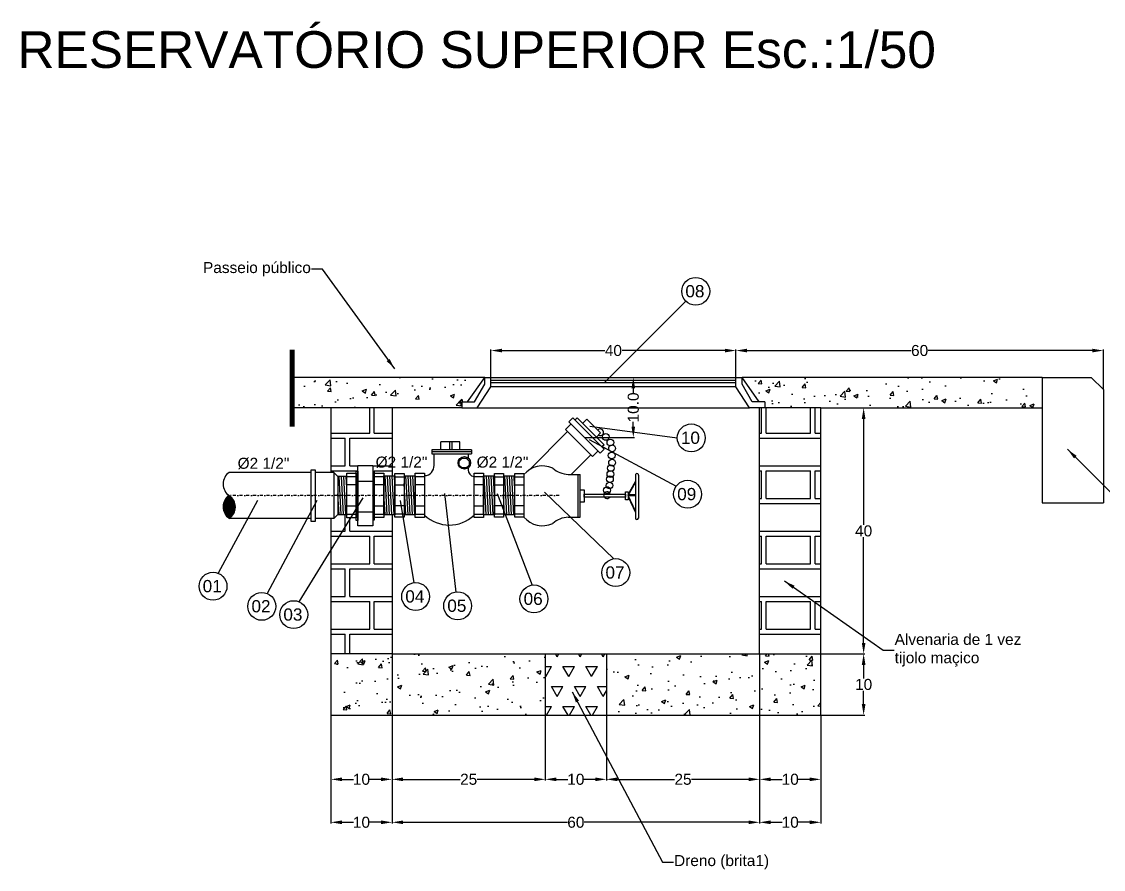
# Paper-space layout 'P12 (2)' of a CAD drawing. Extents: x 32 to 873, y 2 to 596.
# Drawn here: x 397.5 to 574.1, y 269.3 to 407.8 of the extents above; entities that cross this region are included whole.
import ezdxf

# ---------------------------------------------------------------- set-up
doc = ezdxf.new("R2010")
doc.units = 0
doc.header["$MEASUREMENT"] = 0
doc.linetypes.add('DASHDOT', pattern=[1, 0.5, -0.25, 0, -0.25])
doc.layers.get('0').update_dxf_attribs({"linetype": 'CONTINUOUS'})
doc.layers.get('DEFPOINTS').update_dxf_attribs({"linetype": 'CONTINUOUS'})
for name, color, linetype in [('15', 7, 'CONTINUOUS'), ('30', 7, 'CONTINUOUS'), ('TEXTOS', 7, 'CONTINUOUS')]:
    doc.layers.add(name, color=color, linetype=linetype)
doc.styles.get("Standard").update_dxf_attribs({"font": 'arial.ttf'})
doc.dimstyles.get("Standard").update_dxf_attribs({"dimtxt": 0.18, "dimasz": 0.18, "dimexe": 0.18, "dimexo": 0.0625, "dimgap": 0.09, "dimtad": 0, "dimtih": 1, "dimtoh": 1, "dimdec": 4, "dimzin": 0, "dimdsep": 46, "dimtxsty": 'Standard', "dimcen": 0.09, "dimadec": 0, "dimazin": 0, "dimtfac": 1, "dimtdec": 4, "dimtofl": 0, "dimtmove": 0, "dimatfit": 3, "dimfxl": 0, "dimtolj": 1, "dimtzin": 0, "dimarcsym": 0})
pattern_1 = [(50, (483.0594, 307.265), (7.1726, -0.62752), [0.75, -8.25]), (355, (483.0594, 307.265), (-1.3875, 7.5219), [0.6, -6.6]), (100.451, (483.657, 307.2125), (5.7851, 6.8944), [0.6374, -7.0114]), (46.184, (483.059, 309.265), (10.6724, -1.6552), [1.125, -12.375]), (96.636, (483.949, 309.127), (9.3466, 9.7412), [0.9561, -10.5171]), (351.184, (483.059, 309.265), (9.3466, 9.7412), [0.9, -9.9]), (21, (484.0594, 308.765), (5.96907, -4.0262), [0.75, -8.25]), (326, (484.0594, 308.765), (2.43315, 7.2515), [0.6, -6.6]), (71.451, (484.557, 308.429), (8.4022, 3.2253), [0.6374, -7.0114]), (37.5, (483.0594, 307.2648), (0.1216, 3.32894), [0, -6.52, 0, -6.7, 0, -6.625]), (7.5, (483.0594, 307.265), (2.6307, 3.94412), [0, -3.82, 0, -6.37, 0, -2.525]), (327.5, (480.8294, 307.2648), (5.338224, -0.22555), [0, -2.5, 0, -7.8, 0, -10.35]), (317.5, (479.8294, 307.265), (5.83186, 1.00105), [0, -3.25, 0, -5.18, 0, -7.35])]
pattern_2 = [(93, (483.05944, 313.8621), (-0.374486, -0.019626), [])]

# ---------------------------------------------------------------- blocks, each defined once
blk = doc.blocks.new('*D790')
at = {"color": 5, "linetype": 'Continuous', "lineweight": -2, "transparency": 16777216}
for p, q in [((517.98, 304.41), (517.98, 283.8)), ((494.78, 283.98), (504.08, 283.98)), ((516.18, 283.98), (506.88, 283.98))]:
    blk.add_line(p, q, dxfattribs=at)
at = {"color": 5, "linetype": 'Continuous', "transparency": 16777216}
for points in [[(494.78, 284.28), (494.78, 283.68), (492.98, 283.98)], [(516.18, 284.28), (516.18, 283.68), (517.98, 283.98)]]:
    blk.add_solid(points, dxfattribs=at)
at = {"layer": 'DEFPOINTS', "color": 0, "linetype": 'Continuous', "transparency": 16777216}
for p in [(517.98, 304.47), (492.98, 294.47), (517.98, 283.98)]:
    blk.add_point(p, dxfattribs=at)
at = {"color": 7, "linetype": 'Continuous', "transparency": 16777216, "insert": (505.48, 283.98), "char_height": 1.8, "attachment_point": 5}
blk.add_mtext('\\A1;25', dxfattribs=at)
blk = doc.blocks.new('*D791')
at = {"color": 5, "linetype": 'Continuous', "lineweight": -2, "transparency": 16777216}
for p, q in [((447.98, 304.41), (447.98, 283.8)), ((457.98, 304.41), (457.98, 283.8)), ((449.78, 283.98), (451.69, 283.98)), ((456.18, 283.98), (454.27, 283.98))]:
    blk.add_line(p, q, dxfattribs=at)
at = {"color": 5, "linetype": 'Continuous', "transparency": 16777216}
for points in [[(449.78, 284.28), (449.78, 283.68), (447.98, 283.98)], [(456.18, 284.28), (456.18, 283.68), (457.98, 283.98)]]:
    blk.add_solid(points, dxfattribs=at)
at = {"layer": 'DEFPOINTS', "color": 0, "linetype": 'Continuous', "transparency": 16777216}
for p in [(447.98, 304.47), (457.98, 304.47), (457.98, 283.98)]:
    blk.add_point(p, dxfattribs=at)
at = {"color": 7, "linetype": 'Continuous', "transparency": 16777216, "insert": (452.98, 283.98), "char_height": 1.8, "attachment_point": 5}
blk.add_mtext('\\A1;10', dxfattribs=at)
blk = doc.blocks.new('*D792')
at = {"color": 5, "linetype": 'Continuous', "lineweight": -2, "transparency": 16777216}
for p, q in [((482.98, 294.41), (482.98, 283.8)), ((459.78, 283.98), (469.08, 283.98)), ((481.18, 283.98), (471.88, 283.98))]:
    blk.add_line(p, q, dxfattribs=at)
at = {"color": 5, "linetype": 'Continuous', "transparency": 16777216}
for points in [[(459.78, 284.28), (459.78, 283.68), (457.98, 283.98)], [(481.18, 284.28), (481.18, 283.68), (482.98, 283.98)]]:
    blk.add_solid(points, dxfattribs=at)
at = {"layer": 'DEFPOINTS', "color": 0, "linetype": 'Continuous', "transparency": 16777216}
for p in [(457.98, 304.47), (482.98, 294.47), (482.98, 283.98)]:
    blk.add_point(p, dxfattribs=at)
at = {"color": 7, "linetype": 'Continuous', "transparency": 16777216, "insert": (470.48, 283.98), "char_height": 1.8, "attachment_point": 5}
blk.add_mtext('\\A1;25', dxfattribs=at)
blk = doc.blocks.new('*D793')
at = {"color": 5, "linetype": 'Continuous', "lineweight": -2, "transparency": 16777216}
for p, q in [((527.98, 294.41), (527.98, 283.8)), ((519.78, 283.98), (521.69, 283.98)), ((526.18, 283.98), (524.27, 283.98))]:
    blk.add_line(p, q, dxfattribs=at)
at = {"color": 5, "linetype": 'Continuous', "transparency": 16777216}
for points in [[(519.78, 284.28), (519.78, 283.68), (517.98, 283.98)], [(526.18, 284.28), (526.18, 283.68), (527.98, 283.98)]]:
    blk.add_solid(points, dxfattribs=at)
at = {"layer": 'DEFPOINTS', "color": 0, "linetype": 'Continuous', "transparency": 16777216}
for p in [(517.98, 304.47), (527.98, 294.47), (527.98, 283.98)]:
    blk.add_point(p, dxfattribs=at)
at = {"color": 7, "linetype": 'Continuous', "transparency": 16777216, "insert": (522.98, 283.98), "char_height": 1.8, "attachment_point": 5}
blk.add_mtext('\\A1;10', dxfattribs=at)
blk = doc.blocks.new('*D794')
at = {"color": 5, "linetype": 'Continuous', "lineweight": -2, "transparency": 16777216}
for p, q in [((534.97, 302.67), (534.97, 300.48)), ((534.97, 296.27), (534.97, 298.46)), ((528.04, 294.47), (535.15, 294.47))]:
    blk.add_line(p, q, dxfattribs=at)
at = {"color": 5, "linetype": 'Continuous', "transparency": 16777216}
for points in [[(534.67, 302.67), (535.27, 302.67), (534.97, 304.47)], [(534.67, 296.27), (535.27, 296.27), (534.97, 294.47)]]:
    blk.add_solid(points, dxfattribs=at)
at = {"layer": 'DEFPOINTS', "color": 0, "linetype": 'Continuous', "transparency": 16777216}
for p in [(527.98, 304.47), (527.98, 294.47), (534.97, 294.47)]:
    blk.add_point(p, dxfattribs=at)
at = {"color": 7, "linetype": 'Continuous', "transparency": 16777216, "insert": (534.97, 299.47), "char_height": 1.8, "attachment_point": 5}
blk.add_mtext('\\A1;10', dxfattribs=at)
blk = doc.blocks.new('*D795')
at = {"color": 5, "linetype": 'Continuous', "lineweight": -2, "transparency": 16777216}
for p, q in [((492.98, 294.41), (492.98, 283.8)), ((484.78, 283.98), (486.69, 283.98)), ((491.18, 283.98), (489.27, 283.98))]:
    blk.add_line(p, q, dxfattribs=at)
at = {"color": 5, "linetype": 'Continuous', "transparency": 16777216}
for points in [[(484.78, 284.28), (484.78, 283.68), (482.98, 283.98)], [(491.18, 284.28), (491.18, 283.68), (492.98, 283.98)]]:
    blk.add_solid(points, dxfattribs=at)
at = {"layer": 'DEFPOINTS', "color": 0, "linetype": 'Continuous', "transparency": 16777216}
for p in [(482.98, 294.47), (492.98, 294.47), (492.98, 283.98)]:
    blk.add_point(p, dxfattribs=at)
at = {"color": 7, "linetype": 'Continuous', "transparency": 16777216, "insert": (487.98, 283.98), "char_height": 1.8, "attachment_point": 5}
blk.add_mtext('\\A1;10', dxfattribs=at)
blk = doc.blocks.new('*D796')
at = {"color": 5, "linetype": 'Continuous', "lineweight": -2, "transparency": 16777216}
for p, q in [((517.98, 283.74), (517.98, 276.78)), ((459.78, 276.96), (486.6, 276.96)), ((516.18, 276.96), (489.36, 276.96))]:
    blk.add_line(p, q, dxfattribs=at)
at = {"color": 5, "linetype": 'Continuous', "transparency": 16777216}
for points in [[(459.78, 277.26), (459.78, 276.66), (457.98, 276.96)], [(516.18, 277.26), (516.18, 276.66), (517.98, 276.96)]]:
    blk.add_solid(points, dxfattribs=at)
at = {"layer": 'DEFPOINTS', "color": 0, "linetype": 'Continuous', "transparency": 16777216}
for p in [(457.98, 283.8), (517.98, 283.8), (517.98, 276.96)]:
    blk.add_point(p, dxfattribs=at)
at = {"color": 7, "linetype": 'Continuous', "transparency": 16777216, "insert": (487.98, 276.96), "char_height": 1.8, "attachment_point": 5}
blk.add_mtext('\\A1;60', dxfattribs=at)
blk = doc.blocks.new('*D797')
at = {"color": 5, "linetype": 'Continuous', "lineweight": -2, "transparency": 16777216}
for p, q in [((447.98, 283.74), (447.98, 276.78)), ((457.98, 283.74), (457.98, 276.78)), ((449.78, 276.96), (451.69, 276.96)), ((456.18, 276.96), (454.27, 276.96))]:
    blk.add_line(p, q, dxfattribs=at)
at = {"color": 5, "linetype": 'Continuous', "transparency": 16777216}
for points in [[(449.78, 277.26), (449.78, 276.66), (447.98, 276.96)], [(456.18, 277.26), (456.18, 276.66), (457.98, 276.96)]]:
    blk.add_solid(points, dxfattribs=at)
at = {"layer": 'DEFPOINTS', "color": 0, "linetype": 'Continuous', "transparency": 16777216}
for p in [(447.98, 283.8), (457.98, 283.8), (457.98, 276.96)]:
    blk.add_point(p, dxfattribs=at)
at = {"color": 7, "linetype": 'Continuous', "transparency": 16777216, "insert": (452.98, 276.96), "char_height": 1.8, "attachment_point": 5}
blk.add_mtext('\\A1;10', dxfattribs=at)
blk = doc.blocks.new('*D798')
at = {"color": 5, "linetype": 'Continuous', "lineweight": -2, "transparency": 16777216}
for p, q in [((527.98, 283.74), (527.98, 276.78)), ((519.78, 276.96), (521.69, 276.96)), ((526.18, 276.96), (524.27, 276.96))]:
    blk.add_line(p, q, dxfattribs=at)
at = {"color": 5, "linetype": 'Continuous', "transparency": 16777216}
for points in [[(519.78, 277.26), (519.78, 276.66), (517.98, 276.96)], [(526.18, 277.26), (526.18, 276.66), (527.98, 276.96)]]:
    blk.add_solid(points, dxfattribs=at)
at = {"layer": 'DEFPOINTS', "color": 0, "linetype": 'Continuous', "transparency": 16777216}
for p in [(517.98, 283.8), (527.98, 283.8), (527.98, 276.96)]:
    blk.add_point(p, dxfattribs=at)
at = {"color": 7, "linetype": 'Continuous', "transparency": 16777216, "insert": (522.98, 276.96), "char_height": 1.8, "attachment_point": 5}
blk.add_mtext('\\A1;10', dxfattribs=at)
blk = doc.blocks.new('*D801')
at = {"color": 5, "linetype": 'Continuous', "lineweight": -2, "transparency": 16777216}
for p, q in [((515.91, 354.03), (542.73, 354.03)), ((572.31, 354.03), (545.49, 354.03)), ((574.11, 347.71), (574.11, 354.21))]:
    blk.add_line(p, q, dxfattribs=at)
at = {"color": 5, "linetype": 'Continuous', "transparency": 16777216}
for points in [[(515.91, 354.33), (515.91, 353.73), (514.11, 354.03)], [(572.31, 354.33), (572.31, 353.73), (574.11, 354.03)]]:
    blk.add_solid(points, dxfattribs=at)
at = {"layer": 'DEFPOINTS', "color": 0, "linetype": 'Continuous', "transparency": 16777216}
for p in [(574.11, 354.03), (514.11, 349.65), (574.11, 347.65)]:
    blk.add_point(p, dxfattribs=at)
at = {"color": 7, "linetype": 'Continuous', "transparency": 16777216, "insert": (544.11, 354.03), "char_height": 1.8, "attachment_point": 5}
blk.add_mtext('\\A1;60', dxfattribs=at)
blk = doc.blocks.new('*D802')
at = {"color": 5, "linetype": 'Continuous', "lineweight": -2, "transparency": 16777216}
for p, q in [((528.04, 344.65), (535.15, 344.65)), ((534.97, 342.85), (534.97, 325.57)), ((534.97, 306.27), (534.97, 323.55)), ((528.04, 304.47), (535.15, 304.47))]:
    blk.add_line(p, q, dxfattribs=at)
at = {"color": 5, "linetype": 'Continuous', "transparency": 16777216}
for points in [[(534.67, 342.85), (535.27, 342.85), (534.97, 344.65)], [(534.67, 306.27), (535.27, 306.27), (534.97, 304.47)]]:
    blk.add_solid(points, dxfattribs=at)
at = {"layer": 'DEFPOINTS', "color": 0, "linetype": 'Continuous', "transparency": 16777216}
for p in [(527.98, 344.65), (527.98, 304.47), (534.97, 304.47)]:
    blk.add_point(p, dxfattribs=at)
at = {"color": 7, "linetype": 'Continuous', "transparency": 16777216, "insert": (534.97, 324.56), "char_height": 1.8, "attachment_point": 5}
blk.add_mtext('\\A1;40', dxfattribs=at)
blk = doc.blocks.new('*D803')
at = {"color": 5, "linetype": 'Continuous', "lineweight": -2, "transparency": 16777216}
for p, q in [((474.11, 349.71), (474.11, 354.21)), ((475.91, 354.03), (492.7, 354.03)), ((512.31, 354.03), (495.52, 354.03)), ((514.11, 349.71), (514.11, 354.21))]:
    blk.add_line(p, q, dxfattribs=at)
at = {"color": 5, "linetype": 'Continuous', "transparency": 16777216}
for points in [[(475.91, 354.33), (475.91, 353.73), (474.11, 354.03)], [(512.31, 354.33), (512.31, 353.73), (514.11, 354.03)]]:
    blk.add_solid(points, dxfattribs=at)
at = {"layer": 'DEFPOINTS', "color": 0, "linetype": 'Continuous', "transparency": 16777216}
for p in [(514.11, 354.03), (474.11, 349.65), (514.11, 349.65)]:
    blk.add_point(p, dxfattribs=at)
at = {"color": 7, "linetype": 'Continuous', "transparency": 16777216, "insert": (494.11, 354.03), "char_height": 1.8, "attachment_point": 5}
blk.add_mtext('\\A1;40', dxfattribs=at)
blk = doc.blocks.new('*D804')
at = {"color": 5, "linetype": 'Continuous', "lineweight": -2, "transparency": 16777216}
for p, q in [((490.96, 349.65), (497.54, 349.65)), ((497.36, 347.85), (497.36, 347.08)), ((497.36, 341.62), (497.36, 342.4)), ((489.44, 339.82), (497.54, 339.82))]:
    blk.add_line(p, q, dxfattribs=at)
at = {"color": 5, "linetype": 'Continuous', "transparency": 16777216}
for points in [[(497.06, 347.85), (497.66, 347.85), (497.36, 349.65)], [(497.06, 341.62), (497.66, 341.62), (497.36, 339.82)]]:
    blk.add_solid(points, dxfattribs=at)
at = {"layer": 'DEFPOINTS', "color": 0, "linetype": 'Continuous', "transparency": 16777216}
for p in [(490.9, 349.65), (497.36, 349.65), (489.38, 339.82)]:
    blk.add_point(p, dxfattribs=at)
at = {"color": 7, "linetype": 'Continuous', "transparency": 16777216, "insert": (497.36, 344.74), "char_height": 1.8, "attachment_point": 5, "rotation": 90}
blk.add_mtext('\\A1;10.0', dxfattribs=at)

psp = doc.layouts.new('P12 (2)')

# ---------------------------------------------------------------- hatches: boundary and pattern name
at = {"linetype": 'Continuous'}
h = psp.add_hatch(dxfattribs=at)
h.set_pattern_fill('AR-CONC', color=4, style=0)
h.set_pattern_definition(pattern_1)
h.paths.add_polyline_path([(441.657, 349.649), (441.657, 344.649), (469.368, 344.649), (469.368, 345.649), (470.317, 345.649), (473.111, 349.649)])
h.paths.add_polyline_path([(515.111, 349.649), (517.905, 345.649), (518.854, 345.649), (518.854, 344.649), (527.98, 344.649), (564.111, 344.649), (564.111, 349.649)])
h = psp.add_hatch(dxfattribs=at)
h.set_pattern_fill('AR-BRELM', color=4, scale=2, style=0)
h.set_pattern_definition([(0, (483.059, 313.862), (0, 10.668), [15.25, -0.75]), (0, (483.059, 318.362), (0, 10.668), [15.25, -0.75]), (0, (487.059, 319.196), (0, 10.668), [7.25, -0.75]), (0, (487.059, 323.696), (0, 10.668), [7.25, -0.75]), (90, (483.06, 313.862), (-16, 1e-15), [4.5, -6.168]), (90, (482.31, 313.862), (-16, 1e-15), [4.5, -6.168]), (90, (487.0594, 319.196), (-8, 5e-16), [4.5, -6.168]), (90, (486.3094, 319.196), (-8, 5e-16), [4.5, -6.168])])
h.paths.add_polyline_path([(457.98, 327.219), (456.641, 327.219), (456.641, 328.62), (455.104, 328.62), (455.104, 326.402), (454.829, 326.402), (454.829, 325.402), (452.408, 325.402), (452.408, 326.292), (452.133, 326.292), (452.133, 326.728), (450.588, 326.728), (450.588, 327.274), (449.135, 327.274), (448.478, 326.617), (447.98, 326.617), (447.98, 304.472), (457.98, 304.472)])
h.paths.add_polyline_path([(457.98, 344.649), (447.98, 344.649), (447.98, 334.127), (448.478, 334.127), (449.135, 333.47), (450.588, 333.47), (450.588, 334.016), (452.133, 334.016), (452.133, 334.324), (452.408, 334.324), (452.408, 335.268), (454.829, 335.268), (454.829, 334.269), (455.104, 334.269), (455.104, 334.025), (456.641, 334.025), (456.641, 333.541), (457.98, 333.541)])
h.paths.add_polyline_path([(517.98, 304.472), (527.98, 304.472), (527.98, 344.649), (517.98, 344.649)])
h = psp.add_hatch(dxfattribs=at)
h.set_pattern_fill('ANSI31', color=4, scale=3, angle=48, style=0)
h.set_pattern_definition(pattern_2)
h.paths.add_polyline_path([(449.135, 327.274), (450.588, 327.274), (450.588, 333.47), (449.135, 333.47)])
h.paths.add_polyline_path([(461.735, 333.541), (459.938, 333.541), (459.938, 327.219), (461.735, 327.219)])
h.paths.add_polyline_path([(477.983, 333.541), (476.186, 333.541), (476.186, 327.219), (477.983, 327.219)])
h = psp.add_hatch(dxfattribs=at)
h.set_pattern_fill('ANSI31', color=4, scale=3, angle=48, style=0)
h.set_pattern_definition(pattern_2)
h.paths.add_polyline_path([(456.641, 333.541), (458.442, 333.541), (458.442, 327.219), (456.641, 327.219)])
h.paths.add_polyline_path([(472.888, 333.541), (474.69, 333.541), (474.69, 327.219), (472.888, 327.219)])
edge = h.paths.add_edge_path(flags=17)
edge.add_line((474.69, 327.219), (472.888, 327.219))
h = psp.add_hatch(dxfattribs=at)
h.set_pattern_fill('ANSI37', color=4, style=0)
h.set_pattern_definition([(45, (483.05944, 307.26484), (-0.08838835, 0.08838835), []), (135, (483.05944, 307.26484), (-0.08838835, -0.08838835), [])])
h.paths.add_polyline_path([(431.386, 330.325, -0.0088455), (431.32, 330.372, 0.5158921), (431.386, 326.617, 0.5420411)])
h = psp.add_hatch(dxfattribs=at)
h.set_pattern_fill('AR-CONC', color=4, style=0)
h.set_pattern_definition(pattern_1)
h.paths.add_polyline_path([(482.98, 294.472), (482.98, 304.472), (457.98, 304.472), (447.98, 304.472), (447.98, 294.472)])
h.paths.add_polyline_path([(492.98, 304.472), (492.98, 294.472), (527.98, 294.472), (527.98, 304.472), (517.98, 304.472)])
h = psp.add_hatch(dxfattribs=at)
h.set_pattern_fill('TRIANG', color=4, scale=10, style=0)
h.set_pattern_definition([(60, (483.0594, 307.2648), (-1.875, 3.2476), [1.875, -1.875]), (120, (483.0594, 307.2648), (-3.75, 2e-09), [1.875, -1.875]), (0, (482.122, 308.8886), (1.875, 3.2476), [1.875, -1.875])])
h.paths.add_polyline_path([(492.98, 304.472), (482.98, 304.472), (482.98, 294.472), (492.98, 294.472)])

# ---------------------------------------------------------------- linework, layer by layer
at = {"color": 5, "linetype": 'Continuous'}
for p, q in [((492.603, 348.76), (505.945, 362.093)), ((490.271, 341.682), (504.539, 339.766)), ((490.171, 339.482), (504.349, 331.867)), ((466.554, 330.651), (468.366, 314.58)), ((475.161, 330.651), (480.824, 315.712)), ((482.863, 330.878), (494.188, 320.013)), ((435.975, 329.52), (429.592, 317.641)), ((445.715, 329.52), (437.561, 314.354)), ((453.19, 329.972), (442.771, 312.995)), ((459.306, 329.52), (461.507, 316.101))]:
    psp.add_line(p, q, dxfattribs=at)
at = {"color": 2, "linetype": 'Continuous'}
for p, q in [((473.111, 349.649), (441.657, 349.649)), ((564.111, 349.649), (515.111, 349.649)), ((469.368, 344.649), (441.657, 344.649)), ((447.98, 344.649), (447.98, 334.127)), ((457.98, 344.649), (457.98, 333.541)), ((517.98, 304.472), (517.98, 344.652)), ((527.98, 344.649), (518.854, 344.649)), ((527.98, 294.472), (527.98, 344.649)), ((527.98, 344.649), (564.111, 344.649)), ((457.98, 327.219), (457.98, 304.472)), ((447.98, 326.617), (447.98, 294.472)), ((457.98, 304.472), (447.98, 304.472)), ((457.98, 304.472), (517.98, 304.472)), ((482.98, 304.472), (482.98, 294.472)), ((492.98, 304.472), (492.98, 294.472)), ((517.98, 304.472), (527.98, 304.472)), ((447.98, 294.472), (527.98, 294.472))]:
    psp.add_line(p, q, dxfattribs=at)
at = {"color": 6, "linetype": 'Continuous'}
for p, q in [((470.317, 345.649), (473.111, 349.649)), ((471.448, 345.649), (473.111, 348.518)), ((471.862, 344.649), (474.111, 348.104)), ((473.111, 348.518), (473.111, 349.649)), ((473.111, 349.649), (474.111, 349.649)), ((474.111, 348.104), (474.111, 349.649)), ((514.111, 349.113), (474.111, 349.113)), ((514.111, 348.75), (474.111, 348.75)), ((514.111, 349.649), (515.111, 349.649)), ((514.111, 348.104), (514.111, 349.649)), ((516.36, 344.649), (514.111, 348.104)), ((517.905, 345.649), (515.111, 349.649)), ((515.111, 348.518), (515.111, 349.649)), ((516.775, 345.649), (515.111, 348.518)), ((469.368, 345.649), (469.368, 344.649)), ((469.368, 345.649), (471.448, 345.649)), ((469.368, 344.649), (471.862, 344.649)), ((518.854, 344.649), (516.36, 344.649)), ((518.854, 345.649), (516.775, 345.649)), ((518.854, 345.649), (518.854, 344.649))]:
    psp.add_line(p, q, dxfattribs=at)
at = {"color": 4, "linetype": 'Continuous'}
for p, q in [((474.111, 349.649), (514.111, 349.649)), ((514.111, 348.104), (474.111, 348.104)), ((471.862, 344.649), (516.36, 344.649))]:
    psp.add_line(p, q, dxfattribs=at)
at = {"linetype": 'Continuous'}
for p, q in [((564.111, 349.649), (564.111, 329.127)), ((564.111, 349.649), (572.111, 349.649)), ((574.111, 347.649), (572.111, 349.649)), ((572.111, 349.649), (572.111, 349.649)), ((574.111, 347.649), (574.111, 329.127)), ((564.111, 329.127), (574.111, 329.127))]:
    psp.add_line(p, q, dxfattribs=at)
at = {"color": 4, "linetype": 'DASHDOT'}
psp.add_line((485.26, 330.325), (431.386, 330.325), dxfattribs=at)
at = {"linetype": 'DASHDOT', "const_width": 0.8}
psp.add_lwpolyline([(441.657, 341.581), (441.657, 354.188)], dxfattribs=at)
at = {"color": 5, "linetype": 'Continuous'}
for centre in [(507.552, 363.707), (506.817, 339.766), (506.216, 330.562), (494.503, 317.756), (428.737, 315.529), (436.706, 312.242), (461.822, 313.845), (468.681, 312.324), (481.139, 313.456), (441.916, 310.884)]:
    psp.add_circle(centre, 2.278, dxfattribs=at)
at = {"layer": '15', "color": 2, "linetype": 'Continuous'}
for p, q in [((450.598, 333.471), (452.124, 333.471)), ((450.598, 332.147), (452.124, 332.147)), ((452.402, 332.709), (454.828, 332.709)), ((455.114, 333.479), (456.641, 333.479)), ((455.114, 332.156), (456.641, 332.156)), ((452.124, 328.612), (450.598, 328.612)), ((456.641, 328.62), (455.114, 328.62)), ((450.598, 327.289), (452.124, 327.289)), ((452.402, 327.669), (454.828, 327.669)), ((455.114, 327.297), (456.641, 327.297))]:
    psp.add_line(p, q, dxfattribs=at)
for points in [[(450.588, 334.016), (452.124, 334.016), (452.124, 326.728), (450.588, 326.728)], [(455.104, 334.025), (456.641, 334.025), (456.641, 326.736), (455.104, 326.736)], [(456.641, 333.541), (458.442, 333.541), (458.442, 327.219), (456.641, 327.219)], [(472.888, 333.541), (474.69, 333.541), (474.69, 327.219), (472.888, 327.219)]]:
    psp.add_lwpolyline(points, close=True, dxfattribs=at)
for points in [[(452.133, 334.324), (452.408, 334.324), (452.408, 326.292), (452.133, 326.292), (452.133, 334.324)], [(452.408, 335.268), (454.829, 335.268), (454.829, 325.402), (452.408, 325.402), (452.408, 335.268)], [(455.104, 334.269), (454.829, 334.269), (454.829, 326.402), (455.104, 326.402), (455.104, 334.269)]]:
    psp.add_lwpolyline(points, dxfattribs=at)
at = {"layer": '30', "color": 2, "linetype": 'Continuous'}
for p, q in [((486.823, 342.376), (487.491, 343.044)), ((492.598, 337.939), (487.491, 343.044)), ((487.853, 342.693), (488.204, 343.044)), ((492.598, 338.651), (488.204, 343.044)), ((489.121, 342.157), (489.789, 342.825)), ((489.789, 342.825), (492.016, 340.598)), ((486.289, 341.129), (487.183, 342.023)), ((486.289, 341.129), (490.682, 336.736)), ((491.929, 337.27), (486.823, 342.376)), ((465.96, 337.817), (465.96, 339.139)), ((469.053, 339.139), (465.96, 339.139)), ((467.341, 339.139), (467.341, 337.817)), ((467.736, 339.139), (467.736, 337.817)), ((469.053, 337.817), (469.053, 339.139)), ((480.386, 334.559), (486.622, 340.795)), ((492.016, 340.598), (491.341, 339.877)), ((470.94, 337.822), (464.44, 337.822)), ((464.44, 337.822), (464.44, 337.164)), ((470.94, 337.493), (464.44, 337.493)), ((470.94, 337.822), (470.94, 337.164)), ((491.56, 337.613), (490.682, 336.736)), ((492.598, 337.939), (491.929, 337.27)), ((492.598, 338.651), (492.227, 338.281)), ((464.44, 337.164), (470.94, 337.164)), ((464.834, 335.161), (464.834, 337.164)), ((470.415, 337.164), (470.415, 336.45)), ((487.266, 333.853), (490.415, 337.002)), ((444.749, 334.127), (431.386, 334.127)), ((448.478, 334.127), (445.432, 334.127)), ((449.135, 333.47), (448.478, 334.127)), ((448.478, 334.127), (448.478, 326.617)), ((470.415, 334.839), (470.415, 334.537)), ((450.588, 333.47), (449.135, 333.47)), ((449.135, 333.47), (449.135, 327.274)), ((450.588, 327.274), (450.588, 333.47)), ((456.641, 333.541), (456.64, 327.219)), ((456.641, 333.541), (458.442, 333.541)), ((458.452, 333.397), (459.938, 333.397)), ((458.452, 332.109), (459.938, 332.109)), ((459.94, 333.541), (461.735, 333.541)), ((461.735, 333.541), (461.735, 327.219)), ((461.745, 333.479), (463.272, 333.479)), ((461.745, 332.156), (463.272, 332.156)), ((471.362, 333.479), (472.888, 333.479)), ((471.362, 332.156), (472.888, 332.156)), ((472.888, 333.541), (474.69, 333.541)), ((474.7, 333.396), (476.186, 333.396)), ((474.7, 332.108), (476.186, 332.108)), ((476.188, 333.541), (477.983, 333.541)), ((477.983, 333.541), (477.983, 327.219)), ((478.009, 333.395), (479.496, 333.395)), ((478.009, 332.106), (479.496, 332.106)), ((486.737, 333.796), (488.703, 333.803)), ((488.325, 333.802), (488.325, 326.823)), ((488.703, 326.823), (488.703, 333.803)), ((496.521, 330.536), (497.699, 332.632)), ((496.521, 330.359), (497.699, 332.455)), ((497.699, 333.636), (497.699, 326.653)), ((498.23, 333.665), (498.23, 326.623)), ((497.699, 330.456), (496.521, 330.457)), ((497.699, 327.782), (496.521, 330.333)), ((496.521, 330.331), (497.699, 330.33)), ((459.938, 328.667), (458.452, 328.667)), ((463.272, 328.62), (461.745, 328.62)), ((472.888, 328.62), (471.362, 328.62)), ((476.186, 328.666), (474.7, 328.666)), ((479.496, 328.665), (478.009, 328.665)), ((496.521, 330.136), (497.699, 327.585)), ((449.135, 327.274), (448.478, 326.617)), ((449.135, 327.274), (450.588, 327.274)), ((458.442, 327.219), (456.641, 327.219)), ((458.452, 327.379), (459.938, 327.379)), ((461.735, 327.219), (459.938, 327.219)), ((461.745, 327.297), (463.272, 327.297)), ((471.362, 327.297), (472.888, 327.297)), ((474.69, 327.219), (472.888, 327.219)), ((474.7, 327.378), (476.186, 327.378)), ((477.983, 327.219), (476.186, 327.219)), ((478.009, 327.376), (479.496, 327.376)), ((486.737, 326.824), (488.703, 326.823)), ((444.749, 326.617), (431.386, 326.617)), ((448.478, 326.617), (445.432, 326.617))]:
    psp.add_line(p, q, dxfattribs=at)
for points in [[(468.954, 335.974), (469.42, 336.44), (470.078, 336.44), (470.544, 335.974), (470.544, 335.316), (470.078, 334.85), (469.42, 334.85), (468.954, 335.316), (468.954, 335.974)], [(444.749, 326.107), (444.749, 334.542), (445.432, 334.542), (445.432, 326.107), (444.749, 326.107)], [(488.706, 331.276), (489.319, 331.276), (489.319, 329.284), (488.706, 329.284), (488.706, 331.276)], [(489.319, 330.586), (496.062, 330.586), (496.062, 330.075), (489.319, 330.075), (489.319, 330.586)], [(496.062, 330.944), (496.521, 330.944), (496.521, 329.667), (496.062, 329.667), (496.062, 330.944)]]:
    psp.add_lwpolyline(points, dxfattribs=at)
for points in [[(458.442, 333.928), (459.938, 333.928), (459.938, 326.832), (458.442, 326.832)], [(461.735, 334.025), (463.272, 334.025), (463.272, 326.736), (461.735, 326.736)], [(471.352, 334.025), (472.888, 334.025), (472.888, 326.736), (471.352, 326.736)], [(474.69, 333.927), (476.186, 333.927), (476.186, 326.832), (474.69, 326.832)], [(478, 333.926), (479.496, 333.926), (479.496, 326.83), (478, 326.83)]]:
    psp.add_lwpolyline(points, close=True, dxfattribs=at)
for centre, radius in [((492.86, 339.915), 0.551), ((493.618, 339.019), 0.551), ((493.824, 336.883), 0.551), ((493.893, 338.055), 0.551), ((469.777, 335.678), 1.021), ((493.893, 335.712), 0.551), ((493.618, 333.852), 0.551), ((493.687, 334.816), 0.551), ((493.48, 331.991), 0.551), ((493.549, 333.025), 0.551), ((493.066, 331.234), 0.551)]:
    psp.add_circle(centre, radius, dxfattribs=at)
for centre, radius, start, end in [((491.964, 340.673), 0.551, 236.20163, 136.68493), ((432.688, 332.226), 2.304, 124.4087, 235.5913), ((463.199, 335.227), 1.635, 272.5487, 2.2917), ((471.452, 334.495), 1.033, 177.6437, 263.7719), ((482.513, 331.259), 3.925, 64.5742, 140.2387), ((487.001, 338.128), 4.348, 229.8559, 266.5154), ((497.968, 333.676), 0.269, 356.5076, 191.9653), ((432.688, 328.518), 2.304, 124.4087, 235.5913), ((430.178, 328.471), 2.212, 303.08097, 56.91903), ((493.066, 330.407), 0.551, 18.99416, 323.0417), ((467.318, 331.384), 5.862, 226.3762, 313.4779), ((482.513, 329.34), 3.925, 219.7613, 295.4258), ((487.001, 322.472), 4.348, 93.4846, 130.1441), ((497.968, 326.698), 0.273, 189.5853, 344.0559)]:
    psp.add_arc(centre, radius, start, end, dxfattribs=at)

# ---------------------------------------------------------------- texts
at = {"color": 7, "linetype": 'Continuous', "char_height": 1.8}
for s, insert, attachment_point in [('\\A1;Passeio público', (444.719, 367.322), 6), ('\\A1;Alvenaria de 1 vez\\Ptijolo maçico', (540.033, 305.073), 4), ('\\A1;Dreno (brita1)', (504.018, 270.44), 4)]:
    psp.add_mtext(s, dxfattribs=dict(at, insert=insert, attachment_point=attachment_point))
at = {"color": 5, "linetype": 'Continuous', "char_height": 2, "attachment_point": 1}
for s, insert in [('\\C7;08', (505.867, 364.727)), ('\\C7;10', (505.131, 340.785)), ('\\C7;09', (504.531, 331.581)), ('\\C7;07', (492.818, 318.776))]:
    psp.add_mtext(s, dxfattribs=dict(at, insert=insert))
at = {"linetype": 'Continuous', "attachment_point": 1}
for s, insert, char_height in [('%%C2 1/2"', (432.757, 336.514), 1.8), ('%%c2 1/2"', (455.29, 336.706), 1.8), ('%%c2 1/2"', (471.783, 336.706), 1.8), ('01', (427.052, 316.549), 2), ('04', (460.136, 314.864), 2), ('06', (479.454, 314.475), 2), ('02', (435.021, 313.261), 2), ('05', (466.996, 313.343), 2), ('03', (440.231, 311.903), 2)]:
    psp.add_mtext(s, dxfattribs=dict(at, insert=insert, char_height=char_height))
at = {"layer": 'TEXTOS', "linetype": 'Continuous'}
psp.add_text('RESERVATÓRIO SUPERIOR Esc.:1/50', height=6, dxfattribs=at).set_placement((396.804, 400.207))

# ---------------------------------------------------------------- dimensions: what is measured, and where the dimension line sits
at = {"linetype": 'Continuous'}
for base, p1, p2, override, picture, middle in [((514.111, 354.034), (474.111, 349.649), (514.111, 349.649), {"dimtxt": 1.8, "dimasz": 1.8, "dimdec": 0, "dimclrd": 5, "dimclre": 5, "dimclrt": 7}, '*D803', (494.111, 354.034)), ((574.111, 354.034), (514.111, 349.649), (574.111, 347.649), {"dimtxt": 1.8, "dimasz": 1.8, "dimdec": 0, "dimse1": 1, "dimclrd": 5, "dimclre": 5, "dimclrt": 7, "dimtmove": 1}, '*D801', (544.111, 354.034)), ((457.98, 283.978), (447.98, 304.472), (457.98, 304.472), {"dimtxt": 1.8, "dimasz": 1.8, "dimdec": 0, "dimclrd": 5, "dimclre": 5, "dimclrt": 7}, '*D791', (452.98, 283.978)), ((482.98, 283.978), (457.98, 304.472), (482.98, 294.472), {"dimtxt": 1.8, "dimasz": 1.8, "dimdec": 0, "dimse1": 1, "dimclrd": 5, "dimclre": 5, "dimclrt": 7, "dimtmove": 1}, '*D792', (470.48, 283.978)), ((517.98, 283.978), (492.98, 294.472), (517.98, 304.472), {"dimtxt": 1.8, "dimasz": 1.8, "dimdec": 0, "dimse1": 1, "dimclrd": 5, "dimclre": 5, "dimclrt": 7, "dimtmove": 1}, '*D790', (505.48, 283.978)), ((527.98, 283.978), (517.98, 304.472), (527.98, 294.472), {"dimtxt": 1.8, "dimasz": 1.8, "dimdec": 0, "dimse1": 1, "dimclrd": 5, "dimclre": 5, "dimclrt": 7, "dimtmove": 1}, '*D793', (522.98, 283.978)), ((492.98, 283.978), (482.98, 294.472), (492.98, 294.472), {"dimtxt": 1.8, "dimasz": 1.8, "dimdec": 0, "dimse1": 1, "dimclrd": 5, "dimclre": 5, "dimclrt": 7, "dimtmove": 1}, '*D795', (487.98, 283.978)), ((457.98, 276.96), (447.98, 283.798), (457.98, 283.798), {"dimtxt": 1.8, "dimasz": 1.8, "dimdec": 0, "dimclrd": 5, "dimclre": 5, "dimclrt": 7}, '*D797', (452.98, 276.96)), ((517.98, 276.96), (457.98, 283.798), (517.98, 283.798), {"dimtxt": 1.8, "dimasz": 1.8, "dimdec": 0, "dimse1": 1, "dimclrd": 5, "dimclre": 5, "dimclrt": 7, "dimtmove": 1}, '*D796', (487.98, 276.96)), ((527.98, 276.96), (517.98, 283.798), (527.98, 283.798), {"dimtxt": 1.8, "dimasz": 1.8, "dimdec": 0, "dimse1": 1, "dimclrd": 5, "dimclre": 5, "dimclrt": 7, "dimtmove": 1}, '*D798', (522.98, 276.96))]:
    dim = psp.add_linear_dim(base=base, p1=p1, p2=p2, dimstyle='Standard', override=override, dxfattribs=at)
    dim.commit()
    dim.dimension.update_dxf_attribs({"geometry": picture, "text_midpoint": middle})
for base, p1, p2, override, picture, middle in [((497.356, 349.649), (489.376, 339.823), (490.902, 349.649), {"dimtxt": 1.8, "dimasz": 1.8, "dimtih": 0, "dimtoh": 0, "dimdec": 1, "dimrnd": 0.5, "dimclrd": 5, "dimclre": 5, "dimclrt": 7}, '*D804', (497.356, 344.736)), ((534.971, 304.472), (527.98, 344.649), (527.98, 304.472), {"dimtxt": 1.8, "dimasz": 1.8, "dimdec": 0, "dimclrd": 5, "dimclre": 5, "dimclrt": 7}, '*D802', (534.971, 324.561)), ((534.971, 294.472), (527.98, 304.472), (527.98, 294.472), {"dimtxt": 1.8, "dimasz": 1.8, "dimdec": 0, "dimse1": 1, "dimclrd": 5, "dimclre": 5, "dimclrt": 7, "dimtmove": 1}, '*D794', (534.971, 299.472))]:
    dim = psp.add_linear_dim(base=base, p1=p1, p2=p2, angle=90, dimstyle='Standard', override=override, dxfattribs=at)
    dim.commit()
    dim.dimension.update_dxf_attribs({"geometry": picture, "text_midpoint": middle})

# ---------------------------------------------------------------- leaders
at = {"color": 5, "linetype": 'Continuous', "annotation_type": 0, "has_hookline": 1}
for points, hookline_direction, text_width in [([(458.4, 351.024), (446.609, 367.322), (444.809, 367.322)], 1, 17.326), ([(568.257, 337.895), (584.578, 321.597), (586.378, 321.597)], 0, 8.525), ([(522.049, 316.391), (538.143, 305.073), (539.943, 305.073)], 0, 20.634), ([(487.393, 298.282), (502.128, 270.44), (503.928, 270.44)], 0, 15.228)]:
    psp.add_leader(points, dimstyle='Standard', override={"dimtxt": 1.8, "dimasz": 1.8, "dimdec": 0, "dimclrd": 5, "dimclre": 5, "dimclrt": 7}, dxfattribs=dict(at, hookline_direction=hookline_direction, text_width=text_width))

doc.saveas('drawing.dxf')
